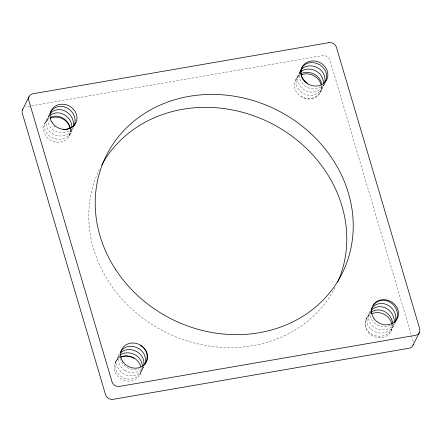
<?xml version="1.0" encoding="UTF-8"?>
<svg xmlns="http://www.w3.org/2000/svg" width="442" height="442" viewBox="0 0 442 442"><rect width="100%" height="100%" fill="white"/><g stroke="black" fill="none" stroke-linecap="round" stroke-linejoin="round"><path stroke-width="0.33" stroke-dasharray="2.21 1.66" d="M44.581 123.721L49.189 114.489M69.449 135.738L73.444 127.738M115.218 362.506L119.821 353.274M140.086 374.523L143.766 367.136M295.471 80.405L300.074 71.173M320.339 92.422L324.638 83.803M366.103 319.19L370.092 311.185M390.971 331.202L395.27 322.588M413.226 341.605L329.986 60.2A6.276 5.575 26.5 0 0 322.411 55.593L26.581 106.671A6.276 5.575 26.5 0 0 25.106 107.124M335.141 287.471A131.821 117.031 26.5 0 1 164.888 331.859A131.821 117.031 26.5 0 1 99.809 168.645M391.988 325.135A13.807 12.26 26.5 0 1 382.109 337.594A13.807 12.26 26.5 0 1 366.28 329.395A13.807 12.26 26.5 0 1 370.877 314.201M141.097 368.451A13.807 12.26 26.5 0 1 131.224 380.91A13.807 12.26 26.5 0 1 115.395 372.711A13.807 12.26 26.5 0 1 119.992 357.517M70.466 129.666A13.807 12.26 26.5 0 1 51.72 140.788A13.807 12.26 26.5 0 1 48.675 119.141M321.351 86.35A13.807 12.26 26.5 0 1 302.61 97.472A13.807 12.26 26.5 0 1 299.56 75.82M299.936 74.389A13.652 11.1 27.8 0 0 303.052 93.301A13.652 12.895 24.1 0 0 323.257 84.919M324.235 84.035A13.652 12.895 24.1 0 1 304.66 90.069A13.652 11.1 27.8 0 1 299.952 72.576M300.046 71.681A13.652 11.1 27.8 0 0 306.273 86.842A13.652 12.895 24.1 0 0 322.069 86.008M321.798 85.709A13.652 12.895 24.1 0 1 315.196 97.047A13.652 12.895 24.1 0 1 301.438 96.533M323.273 84.897A13.652 12.895 24.1 0 1 322.688 85.472M48.808 116.655A13.652 12.083 44.3 0 0 47.896 117.87A13.652 11.912 9.5 0 0 53.322 134.274A13.652 11.912 9.5 0 0 71.775 130.28A13.652 12.083 44.3 0 0 72.797 128.23M71.775 129.208A13.652 12.083 44.3 0 1 70.168 133.512A13.652 11.912 9.5 0 1 51.708 137.506A13.652 11.912 9.5 0 1 46.288 121.097A13.652 12.083 44.3 0 1 48.852 118.34M71.952 128.849A13.652 11.912 9.5 0 1 54.2 130.633A13.652 11.912 9.5 0 1 49.128 115.29M55.095 126.953A13.652 11.912 9.5 0 1 53.78 125.942M50.432 121.511A13.652 11.912 9.5 0 1 50.145 120.793M70.25 129.252A13.652 12.083 44.3 0 1 68.554 136.738M142.352 367.015A13.652 12.895 24.1 0 1 121.992 377.015A13.652 11.1 27.8 0 1 119.484 357.705M143.435 366.982A13.652 12.895 24.1 0 1 123.6 373.783A13.652 11.1 27.8 0 1 119.915 355.313M120.069 358.506A13.652 11.1 27.8 0 0 126.821 367.324A13.652 12.895 24.1 0 0 136.639 369.192M119.926 357.771A13.652 11.1 27.8 0 1 119.848 354.871M139.053 368.534A13.652 12.895 24.1 0 1 138.263 368.799M125.213 370.556A13.652 11.1 27.8 0 1 119.649 354.175M143.705 366.694A13.652 12.895 24.1 0 1 125.213 370.556M391.8 324.643A13.652 11.912 9.5 0 1 391.093 325.036M390.358 325.389A13.652 11.912 9.5 0 1 375.473 323.798A13.652 11.912 9.5 0 1 370.6 311.218M370.589 312.665A13.652 12.083 44.3 0 0 368.611 314.953A13.652 11.912 9.5 0 0 374.037 331.356A13.652 11.912 9.5 0 0 392.49 327.362A13.652 12.083 44.3 0 0 393.955 323.826M392.629 323.909A13.652 12.083 44.3 0 1 390.883 330.588A13.652 11.912 9.5 0 1 372.424 334.583A13.652 11.912 9.5 0 1 367.004 318.179M370.656 311.096A13.652 12.083 44.3 0 0 370.225 311.721A13.652 11.912 9.5 0 0 375.645 328.124A13.652 11.912 9.5 0 0 394.104 324.13A13.652 12.083 44.3 0 0 394.485 323.472"/><path stroke-width="0.66" d="M22.536 109.682L28.984 96.754M413.016 345.246L419.464 332.318M22.885 109.041A6.276 5.575 26.5 0 0 22.332 113.318L105.566 394.728A6.276 5.569 26.5 0 0 113.146 399.33L408.977 348.257A6.276 5.575 26.5 0 0 413.264 344.561M101.666 165.093A131.821 117.031 26.5 0 1 269.659 122.561A131.821 117.031 26.5 0 1 337.743 282.046M371.589 313.837A13.807 12.26 26.5 0 1 391.711 323.555M120.705 357.153A13.807 12.26 26.5 0 1 140.821 366.877M50.073 118.373A13.807 12.26 26.5 0 1 70.19 128.092M300.958 75.052A13.807 12.26 26.5 0 1 321.08 84.776M300.974 71.593A13.652 11.1 27.8 0 1 316.792 71.444A13.652 12.895 24.1 0 1 323.411 83.295M307.881 83.61A13.652 11.1 27.8 0 1 302.322 67.228A13.652 11.1 27.8 0 1 320.014 64.98A13.652 12.895 24.1 0 1 324.765 82.974M324.5 83.267A13.652 12.895 24.1 0 0 318.4 68.212A13.652 11.1 27.8 0 0 300.715 70.46M321.743 84.892A13.652 12.895 24.1 0 0 315.179 74.676A13.652 11.1 27.8 0 0 301.184 73.626M49.94 114.014A13.652 12.083 44.3 0 1 65.72 111.362A13.652 12.083 44.3 0 1 73.239 126.743M74.112 125.705A13.652 12.083 44.3 0 0 68.062 108.561A13.652 12.083 44.3 0 0 51.123 111.406A13.652 11.912 9.5 0 0 50.405 112.732M49.874 115.583A13.652 12.083 44.3 0 1 64.107 114.594A13.652 12.083 44.3 0 1 71.919 127.627M74.996 123.821A13.652 11.912 9.5 0 1 63.101 129.534M49.885 114.135A13.652 11.912 9.5 0 1 50.117 113.428M50.123 117.511A13.652 12.083 44.3 0 1 70.145 128.445M120.506 353.064A13.652 11.1 27.8 0 1 137.34 351.926A13.652 12.895 24.1 0 1 143.805 365.401M142.352 366.197A13.652 12.895 24.1 0 0 135.727 355.158A13.652 11.1 27.8 0 0 120.484 354.876M144.788 364.517A13.652 12.895 24.1 0 0 138.948 348.699A13.652 11.1 27.8 0 0 120.594 352.169M140.562 345.467A13.652 12.895 24.1 0 1 143.241 365.959M120.793 357.026A13.652 11.1 27.8 0 1 134.119 358.39M371.175 312.19A13.652 12.083 44.3 0 1 384.822 311.676A13.652 12.083 44.3 0 1 392.629 323.909M371.131 310.505A13.652 12.083 44.3 0 1 386.059 308.245A13.652 12.083 44.3 0 1 394.198 322.273M373.446 305.256A13.652 12.083 44.3 0 1 391.098 302.881A13.652 12.083 44.3 0 1 395.712 320.898M395.12 322.08A13.652 12.083 44.3 0 0 388.413 305.422A13.652 12.083 44.3 0 0 371.832 308.488A13.652 11.912 9.5 0 0 371.451 309.14M395.712 320.898A13.652 11.912 9.5 0 1 394.8 322.124M328.854 42.664L33.023 93.743A6.276 5.575 26.5 0 0 28.774 100.395L112.014 381.8A6.276 5.569 26.5 0 0 119.589 386.407L415.419 335.329A6.276 5.575 26.5 0 0 419.668 328.682L336.434 47.272A6.276 5.575 26.5 0 0 328.854 42.664M115.445 269.222A131.821 117.031 26.5 0 0 338.683 279.814A131.821 117.031 26.5 0 0 218.541 94.571A131.821 117.031 26.5 0 0 115.445 269.222M303.057 79.372A13.807 12.26 26.5 0 0 326.428 80.179A13.807 12.26 26.5 0 0 313.566 60.913A13.807 12.26 26.5 0 0 303.057 79.372M373.689 318.157A13.807 12.26 26.5 0 0 397.06 318.958A13.807 12.26 26.5 0 0 384.197 299.693A13.807 12.26 26.5 0 0 373.689 318.157M122.804 361.473A13.807 12.26 26.5 0 0 146.169 362.28A13.807 12.26 26.5 0 0 133.313 343.014A13.807 12.26 26.5 0 0 122.804 361.473M52.167 122.688A13.807 12.26 26.5 0 0 75.538 123.495A13.807 12.26 26.5 0 0 62.676 104.229A13.807 12.26 26.5 0 0 52.167 122.688"/></g></svg>
